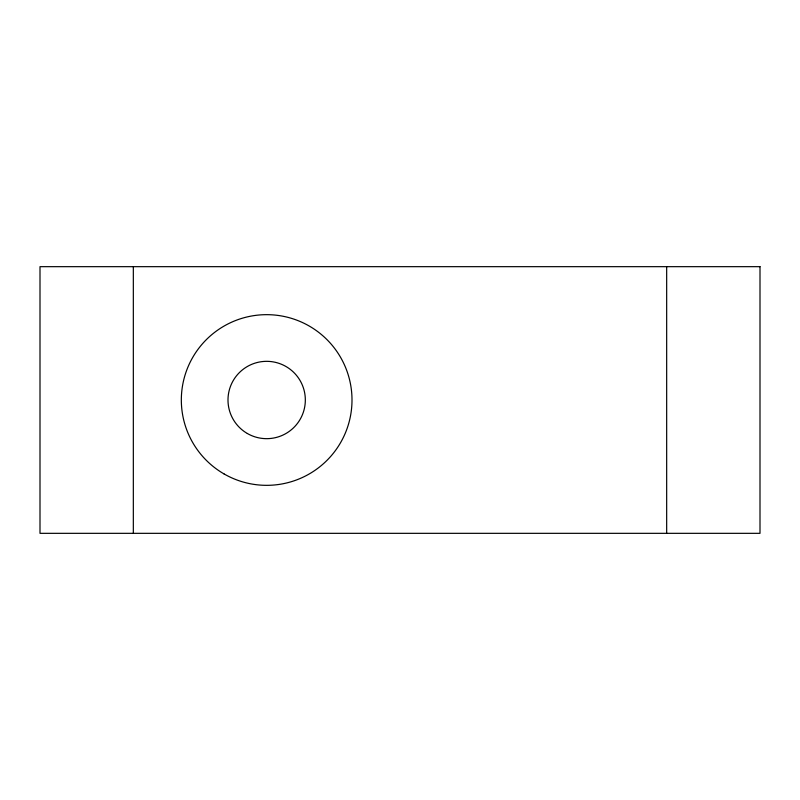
<?xml version="1.0" encoding="UTF-8"?>
<svg xmlns="http://www.w3.org/2000/svg" width="800" height="800" viewBox="0 0 800 800"><rect width="100%" height="100%" fill="white"/><g stroke="black" fill="none" stroke-linecap="round" stroke-linejoin="round"><path stroke-width="1.2" d="M666.67 266.67L666.67 533.33M133.33 266.67L133.33 533.33M760 266.67L40 266.67L40 533.33L760 533.33L760 266.67M224 473.9A85.33 85.33 0 0 0 352 400A85.33 85.33 0 0 0 224 326.1A85.33 85.33 0 0 0 224 473.9M247.33 433.49A38.67 38.67 0 0 0 305.33 400A38.67 38.67 0 0 0 247.33 366.51A38.67 38.67 0 0 0 247.33 433.49"/></g></svg>
